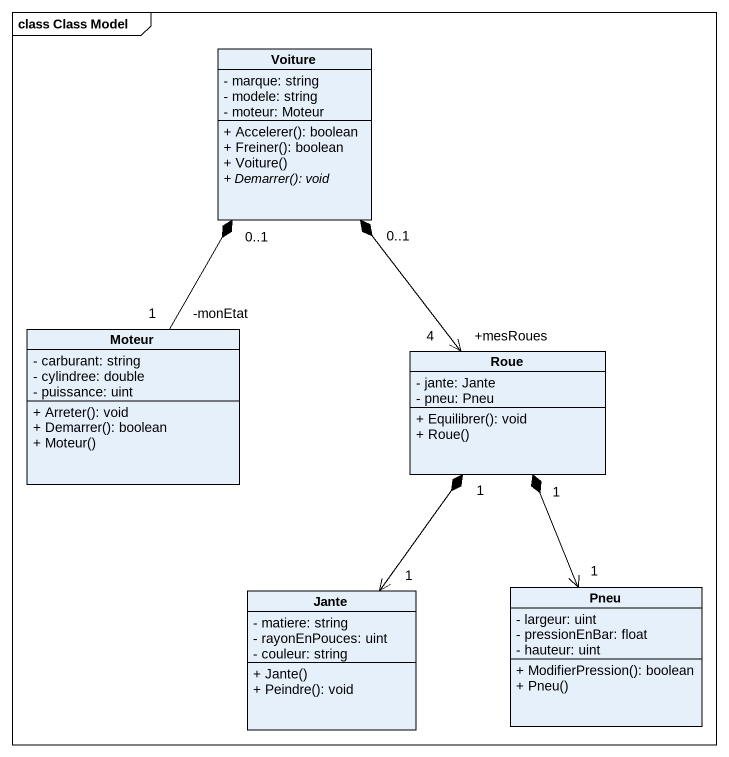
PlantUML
@startuml
mainframe class Class Model
hide circle
hide empty members
skinparam classAttributeIconSize 0
class Voiture {
  - marque: string
  - modele: string
  - moteur: Moteur
  + Accelerer(): boolean
  + Freiner(): boolean
  + Voiture()
  {abstract} + Demarrer(): void
}
class Moteur {
  - carburant: string
  - cylindree: double
  - puissance: uint
  + Arreter(): void
  + Demarrer(): boolean
  + Moteur()
}
class Roue {
  - jante: Jante
  - pneu: Pneu
  + Equilibrer(): void
  + Roue()
}
class Jante {
  - matiere: string
  - rayonEnPouces: uint
  - couleur: string
  + Jante()
  + Peindre(): void
}
class Pneu {
  - largeur: uint
  - pressionEnBar: float
  - hauteur: uint
  + ModifierPression(): boolean
  + Pneu()
}
Moteur "-monEtat\n1" -up-* "0..1" Voiture
Roue "+mesRoues\n4" <-up-* "0..1" Voiture
Jante "1" <-up-* "1" Roue
Pneu "1" <-up-* "1" Roue
@enduml
